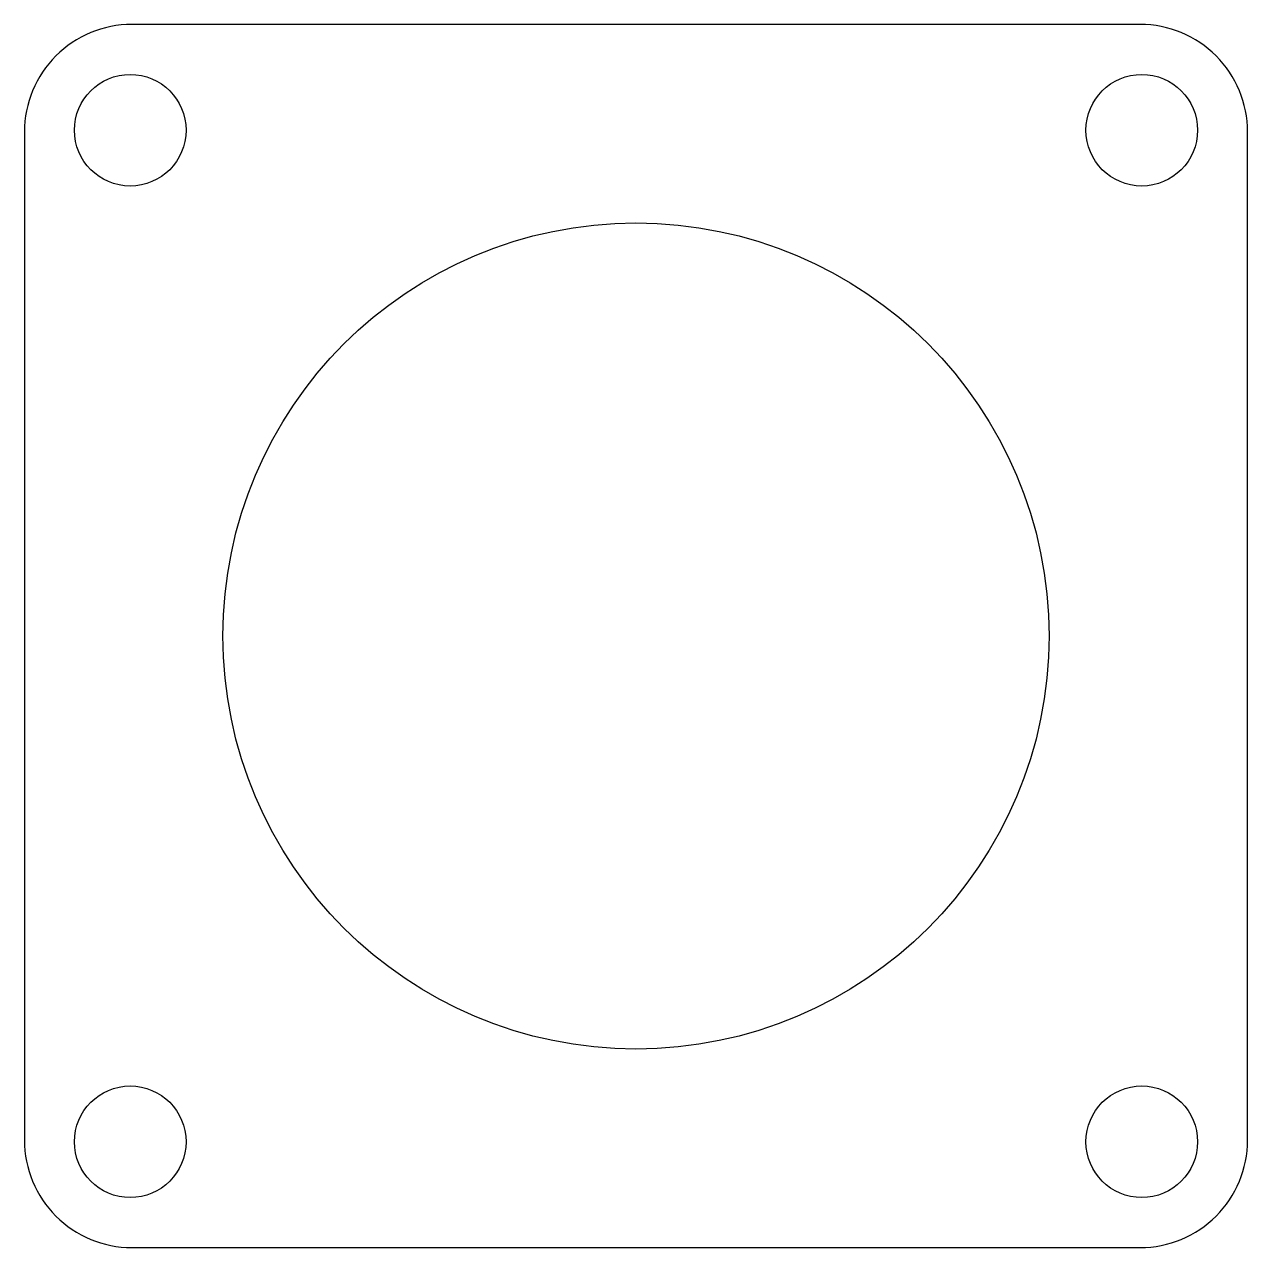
# Model space of a CAD drawing. Header units: millimetres. Extents: x -28.5 to 28.5, y -28.5 to 28.5.
import ezdxf

# ---------------------------------------------------------------- set-up
doc = ezdxf.new("R2010")
doc.units = ezdxf.units.MM

msp = doc.modelspace()

# ---------------------------------------------------------------- linework, layer by layer
msp.add_lwpolyline([(-23.5, -28.5), (23.5, -28.5, 0.414214), (28.5, -23.5), (28.5, 23.5, 0.414214), (23.5, 28.5), (-23.5, 28.5, 0.414214), (-28.5, 23.5), (-28.5, -23.5, 0.414214)], format="xyb", close=True)
for centre, radius in [((-23.57, 23.57), 2.6), ((23.57, 23.57), 2.6), ((0, 0), 19.25), ((-23.57, -23.57), 2.6), ((23.57, -23.57), 2.6)]:
    msp.add_circle(centre, radius)

doc.saveas('drawing.dxf')
